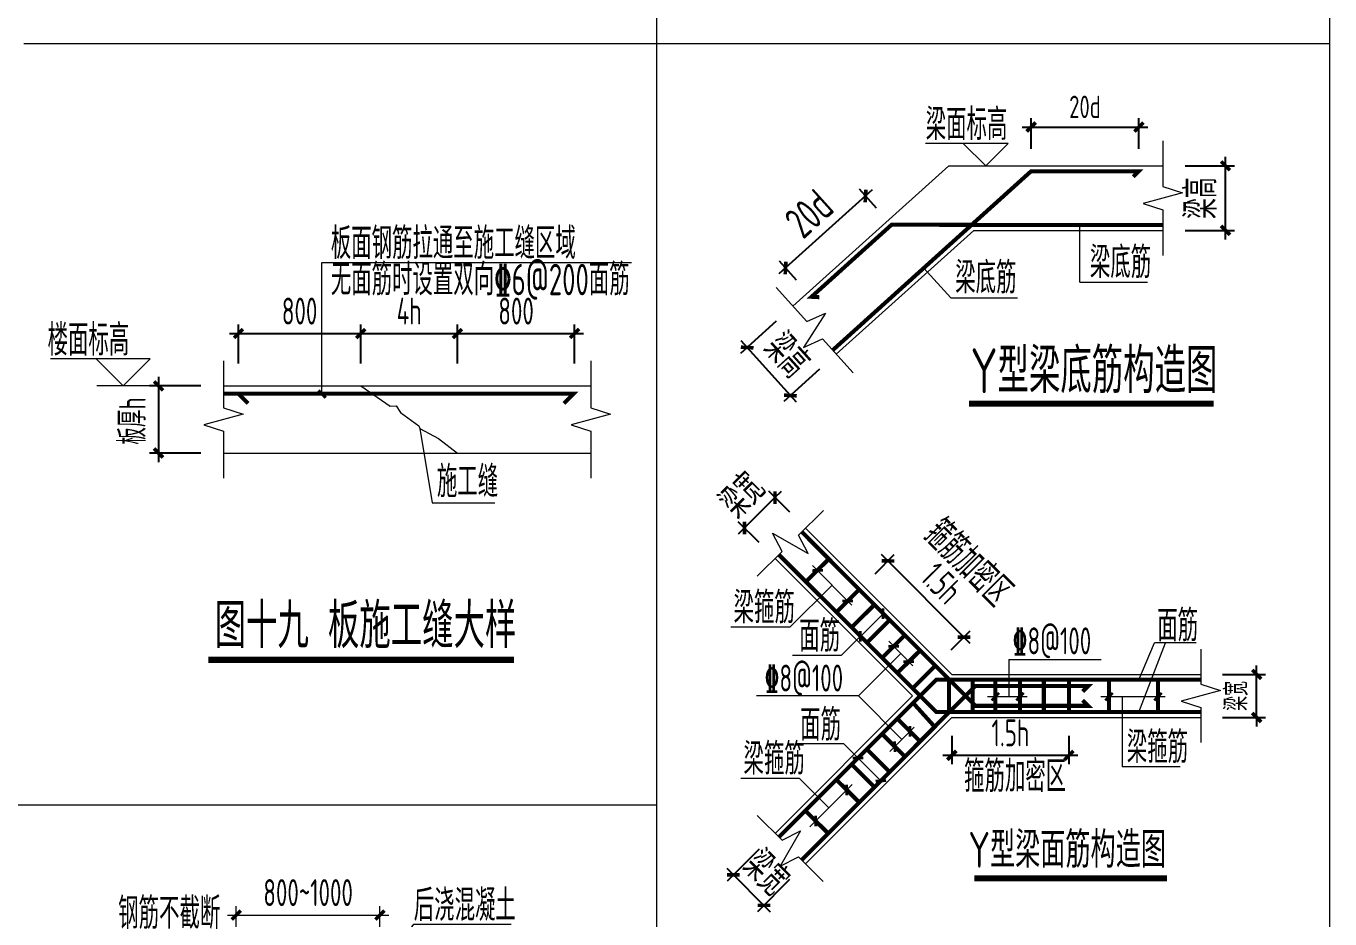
# Model space of a CAD drawing. Extents: x 5874492 to 7194610, y -939842 to -279257.
# Drawn here: x 5976387 to 5990915, y -629907 to -619951 of the extents above; entities that cross this region are included whole.
import ezdxf

# ---------------------------------------------------------------- set-up
doc = ezdxf.new("R2010")
doc.units = 0
doc.header["$LTSCALE"] = 1000
doc.linetypes.add('DASH', pattern=[0.35, 0.25, -0.1])
doc.layers.add('$AUDIT_BAD_LAYER3', color=7, linetype='Continuous')
for name, color, linetype, lineweight in [('S-基础-DIM', 3, 'Continuous', 20), ('S-墙柱-REIN', 1, 'Continuous', 20), ('S-大样-HATCH', 251, 'Continuous', 20), ('S-大样-实线', 2, 'Continuous', 20), ('S-大样-标高', 3, 'Continuous', 20), ('S-板-BEAM', 4, 'DASH', 20), ('S-通用-TAB', 7, 'Continuous', 20), ('S-通用-TEXT', 7, 'Continuous', 20), ('S-通用-THIN', 7, 'Continuous', 20)]:
    doc.layers.add(name, color=color, linetype=linetype, lineweight=lineweight)
doc.styles.add('TSSD_Dimension', font='tssdeng.shx', dxfattribs={"width": 0.7, "bigfont": 'tssdchn.shx'})
doc.styles.add('TSSD_Rein', font='tssdeng.shx', dxfattribs={"width": 0.7, "bigfont": 'hztxt.shx'})
doc.styles.add('TSSD_Rein_300(数字)', font='Tssdeng.shx', dxfattribs={"width": 0.65, "height": 300, "bigfont": 'hztxt.shx'})
doc.styles.add('TSSD_Rein_350（文字）', font='Tssdeng.shx', dxfattribs={"width": 0.65, "height": 350, "bigfont": 'hztxt.shx'})
doc.dimstyles.new('TSSD_20_100', dxfattribs={"dimtxt": 250, "dimasz": 100, "dimexe": 100, "dimexo": 250, "dimgap": 100, "dimtad": 1, "dimdec": 0, "dimlfac": 0.2, "dimzin": 0, "dimdsep": 46, "dimtxsty": 'TSSD_Dimension', "dimblk": 'ARCHTICK', "dimcen": 0, "dimdle": 100, "dimclrt": 7, "dimadec": 0, "dimazin": 0, "dimtfac": 1, "dimtdec": 0, "dimtix": 1, "dimtmove": 2, "dimatfit": 3, "dimfxl": 0, "dimtolj": 1, "dimtzin": 0, "dimarcsym": 0})
pattern_1 = [(45, (-666172.6, -163138.53), (-176.776695, 176.776695), []), (50, (-666172.6, -163138.5), (717.2602, -62.75213), [75, -825]), (355, (-666172.6, -163138.5), (-138.75133, 752.19213), [60, -660]), (100.4514, (-666112.84, -163143.76), (578.5094, 689.43954), [63.7402, -701.1421]), (46.1842, (-666172.6, -162938.5), (1067.24105, -165.519), [112.5, -1237.5]), (96.6356, (-666083.7, -162952.3), (934.6627, 974.1179), [95.6103, -1051.713]), (351.1842, (-666172.6, -162938.5), (934.662, 974.1186), [90, -990]), (21, (-666072.6, -162988.5), (596.90705, -402.6189), [75, -825]), (326, (-666072.6, -162988.5), (243.31533, 725.15005), [60, -660]), (71.4514, (-666022.86, -163022.1), (840.22263, 322.5305), [63.7402, -701.1421]), (37.5, (-666172.6, -163138.53), (12.159855, 332.89385), [0, -652, 0, -670, 0, -662.5]), (7.5, (-666172.6, -163138.53), (263.06954, 394.41171), [0, -382, 0, -637, 0, -252.5]), (327.5, (-666395.6, -163138.53), (533.82244, -22.55487), [0, -250, 0, -780, 0, -1035]), (317.5, (-666495.6, -163138.53), (583.18617, 100.10498), [0, -325, 0, -518, 0, -735])]

# ---------------------------------------------------------------- blocks, each defined once
blk = doc.blocks.new('_ArchTick')
at = {"color": 0, "linetype": 'ByBlock', "const_width": 0.4}
blk.add_lwpolyline([(-0.5, -0.5), (0.5, 0.5)], dxfattribs=at)
blk = doc.blocks.new('*D277')
at = {"layer": 'Defpoints', "color": 0, "transparency": 16777216}
for p in [(5982499, -623379), (5981194, -623963), (5982499, -623963)]:
    blk.add_point(p, dxfattribs=at)
at = {"layer": 'S-基础-DIM', "color": 0, "lineweight": -2, "transparency": 16777216}
for p, q in [((5981094, -623379), (5982599, -623379)), ((5981194, -623713), (5981194, -623279)), ((5982499, -623713), (5982499, -623279))]:
    blk.add_line(p, q, dxfattribs=at)
at = {"layer": 'S-基础-DIM', "color": 0, "lineweight": -2, "transparency": 16777216, "xscale": 100, "yscale": 100, "zscale": 100, "rotation": 180}
blk.add_blockref('_ArchTick', (5981194, -623379), dxfattribs=at)
at = {"layer": 'S-基础-DIM', "color": 0, "lineweight": -2, "transparency": 16777216, "xscale": 100, "yscale": 100, "zscale": 100}
blk.add_blockref('_ArchTick', (5982499, -623379), dxfattribs=at)
at = {"layer": 'S-基础-DIM', "color": 7, "transparency": 16777216, "insert": (5981847, -623129), "char_height": 300, "attachment_point": 5, "style": 'TSSD_Rein_300(数字)'}
blk.add_mtext('\\A1;800', dxfattribs=at)
blk = doc.blocks.new('*D278')
at = {"layer": 'Defpoints', "color": 0, "transparency": 16777216}
for p in [(5981194, -623379), (5980116, -623963), (5981194, -623963)]:
    blk.add_point(p, dxfattribs=at)
at = {"layer": 'S-基础-DIM', "color": 0, "lineweight": -2, "transparency": 16777216}
for p, q in [((5980016, -623379), (5981294, -623379)), ((5980116, -623713), (5980116, -623279)), ((5981194, -623713), (5981194, -623279))]:
    blk.add_line(p, q, dxfattribs=at)
at = {"layer": 'S-基础-DIM', "color": 0, "lineweight": -2, "transparency": 16777216, "xscale": 100, "yscale": 100, "zscale": 100, "rotation": 180}
blk.add_blockref('_ArchTick', (5980116, -623379), dxfattribs=at)
at = {"layer": 'S-基础-DIM', "color": 0, "lineweight": -2, "transparency": 16777216, "xscale": 100, "yscale": 100, "zscale": 100}
blk.add_blockref('_ArchTick', (5981194, -623379), dxfattribs=at)
at = {"layer": 'S-基础-DIM', "color": 7, "transparency": 16777216, "insert": (5980655, -623129), "char_height": 300, "attachment_point": 5, "style": 'TSSD_Rein_300(数字)'}
blk.add_mtext('\\A1;4h', dxfattribs=at)
blk = doc.blocks.new('*D279')
at = {"layer": 'Defpoints', "color": 0, "transparency": 16777216}
for p in [(5980116, -623379), (5978754, -623963), (5980116, -623963)]:
    blk.add_point(p, dxfattribs=at)
at = {"layer": 'S-基础-DIM', "color": 0, "lineweight": -2, "transparency": 16777216}
for p, q in [((5978654, -623379), (5980216, -623379)), ((5978754, -623713), (5978754, -623279)), ((5980116, -623713), (5980116, -623279))]:
    blk.add_line(p, q, dxfattribs=at)
at = {"layer": 'S-基础-DIM', "color": 0, "lineweight": -2, "transparency": 16777216, "xscale": 100, "yscale": 100, "zscale": 100, "rotation": 180}
blk.add_blockref('_ArchTick', (5978754, -623379), dxfattribs=at)
at = {"layer": 'S-基础-DIM', "color": 0, "lineweight": -2, "transparency": 16777216, "xscale": 100, "yscale": 100, "zscale": 100}
blk.add_blockref('_ArchTick', (5980116, -623379), dxfattribs=at)
at = {"layer": 'S-基础-DIM', "color": 7, "transparency": 16777216, "insert": (5979435, -623129), "char_height": 300, "attachment_point": 5, "style": 'TSSD_Rein_300(数字)'}
blk.add_mtext('\\A1;800', dxfattribs=at)
blk = doc.blocks.new('*D280')
at = {"layer": 'Defpoints', "color": 0, "transparency": 16777216}
for p in [(5978586, -623963), (5977863, -624712), (5978586, -624712)]:
    blk.add_point(p, dxfattribs=at)
at = {"layer": 'S-基础-DIM', "color": 0, "lineweight": -2, "transparency": 16777216}
for p, q in [((5978336, -623963), (5977763, -623963)), ((5977863, -623863), (5977863, -624812)), ((5978336, -624712), (5977763, -624712))]:
    blk.add_line(p, q, dxfattribs=at)
at = {"layer": 'S-基础-DIM', "color": 0, "lineweight": -2, "transparency": 16777216, "xscale": 100, "yscale": 100, "zscale": 100}
for p, rotation in [((5977863, -623963), 90), ((5977863, -624712), 270)]:
    blk.add_blockref('_ArchTick', p, dxfattribs=dict(at, rotation=rotation))
at = {"layer": 'S-基础-DIM', "color": 7, "transparency": 16777216, "insert": (5977572, -624354), "char_height": 300, "attachment_point": 5, "rotation": 90, "style": 'TSSD_Rein_300(数字)'}
blk.add_mtext('\\A1;板厚h', dxfattribs=at)
blk = doc.blocks.new('*D284')
at = {"layer": 'Defpoints', "color": 0, "transparency": 16777216}
for p in [(5986703, -627615), (5988007, -627615), (5988007, -628082)]:
    blk.add_point(p, dxfattribs=at)
at = {"layer": 'S-基础-DIM', "color": 0, "lineweight": -2, "transparency": 16777216}
for p, q in [((5986703, -627865), (5986703, -628182)), ((5988007, -627865), (5988007, -628182)), ((5986603, -628082), (5988107, -628082))]:
    blk.add_line(p, q, dxfattribs=at)
at = {"layer": 'S-基础-DIM', "color": 0, "lineweight": -2, "transparency": 16777216, "xscale": 100, "yscale": 100, "zscale": 100, "rotation": 180}
blk.add_blockref('_ArchTick', (5986703, -628082), dxfattribs=at)
at = {"layer": 'S-基础-DIM', "color": 0, "lineweight": -2, "transparency": 16777216, "xscale": 100, "yscale": 100, "zscale": 100}
blk.add_blockref('_ArchTick', (5988007, -628082), dxfattribs=at)
at = {"layer": 'S-基础-DIM', "color": 7, "transparency": 16777216, "insert": (5987355, -627832), "char_height": 300, "attachment_point": 5, "style": 'TSSD_Rein_300(数字)'}
blk.add_mtext('\\A1;1.5h', dxfattribs=at)
blk = doc.blocks.new('*D285')
at = {"layer": 'Defpoints', "color": 0, "transparency": 16777216}
for p in [(5988786, -621077), (5987586, -621569), (5988786, -621569)]:
    blk.add_point(p, dxfattribs=at)
at = {"layer": 'S-基础-DIM', "color": 0, "lineweight": -2, "transparency": 16777216}
for p, q in [((5987486, -621077), (5988886, -621077)), ((5987586, -621319), (5987586, -620977)), ((5988786, -621319), (5988786, -620977))]:
    blk.add_line(p, q, dxfattribs=at)
at = {"layer": 'S-基础-DIM', "color": 0, "lineweight": -2, "transparency": 16777216, "xscale": 100, "yscale": 100, "zscale": 100, "rotation": 180}
blk.add_blockref('_ArchTick', (5987586, -621077), dxfattribs=at)
at = {"layer": 'S-基础-DIM', "color": 0, "lineweight": -2, "transparency": 16777216, "xscale": 100, "yscale": 100, "zscale": 100}
blk.add_blockref('_ArchTick', (5988786, -621077), dxfattribs=at)
at = {"layer": 'S-基础-DIM', "color": 7, "transparency": 16777216, "insert": (5988186, -620852), "char_height": 250, "attachment_point": 5, "style": 'TSSD_Dimension'}
blk.add_mtext('\\A1;20d', dxfattribs=at)
blk = doc.blocks.new('*D286')
at = {"layer": 'Defpoints', "color": 0, "transparency": 16777216}
for p in [(5989469, -627180), (5990099, -627180), (5989469, -627660)]:
    blk.add_point(p, dxfattribs=at)
at = {"layer": 'S-基础-DIM', "color": 0, "lineweight": -2, "transparency": 16777216}
for p, q in [((5989719, -627180), (5990199, -627180)), ((5990099, -627180), (5990099, -627080)), ((5990099, -627660), (5990099, -627180)), ((5989719, -627660), (5990199, -627660)), ((5990099, -627660), (5990099, -627760))]:
    blk.add_line(p, q, dxfattribs=at)
at = {"layer": 'S-基础-DIM', "color": 0, "lineweight": -2, "transparency": 16777216, "xscale": 100, "yscale": 100, "zscale": 100}
for p, rotation in [((5990099, -627180), 270), ((5990099, -627660), 90)]:
    blk.add_blockref('_ArchTick', p, dxfattribs=dict(at, rotation=rotation))
at = {"layer": 'S-基础-DIM', "color": 7, "transparency": 16777216, "insert": (5989874, -627420), "char_height": 250, "attachment_point": 5, "rotation": 90, "style": 'TSSD_Dimension'}
blk.add_mtext('\\A1;梁宽', dxfattribs=at)
blk = doc.blocks.new('*D287')
at = {"layer": 'Defpoints', "color": 0, "transparency": 16777216}
for p in [(5986031, -622166), (5984850, -622648), (5985139, -622970)]:
    blk.add_point(p, dxfattribs=at)
at = {"layer": 'S-基础-DIM', "color": 0, "lineweight": -2, "transparency": 16777216}
for p, q in [((5985815, -621778), (5984775, -622715)), ((5985863, -621981), (5985674, -621771)), ((5984972, -622784), (5984783, -622574))]:
    blk.add_line(p, q, dxfattribs=at)
at = {"layer": 'S-基础-DIM', "color": 0, "lineweight": -2, "transparency": 16777216, "xscale": 100, "yscale": 100, "zscale": 100}
for p, rotation in [((5985741, -621845), 42.01675229734022), ((5984850, -622648), 222.0167522973402)]:
    blk.add_blockref('_ArchTick', p, dxfattribs=dict(at, rotation=rotation))
at = {"layer": 'S-基础-DIM', "color": 7, "transparency": 16777216, "insert": (5985111, -622042), "char_height": 350, "attachment_point": 5, "rotation": 42.0168, "style": 'TSSD_Dimension'}
blk.add_mtext('\\A1;20d', dxfattribs=at)
blk = doc.blocks.new('*D288')
at = {"layer": 'Defpoints', "color": 0, "transparency": 16777216}
for p in [(5984932, -623076), (5984422, -623535), (5985414, -623611)]:
    blk.add_point(p, dxfattribs=at)
at = {"layer": 'S-基础-DIM', "color": 0, "lineweight": -2, "transparency": 16777216}
for p, q in [((5984746, -623243), (5984348, -623602)), ((5984971, -624144), (5984355, -623461)), ((5985228, -623778), (5984830, -624137))]:
    blk.add_line(p, q, dxfattribs=at)
at = {"layer": 'S-基础-DIM', "color": 0, "lineweight": -2, "transparency": 16777216, "xscale": 100, "yscale": 100, "zscale": 100}
for p, rotation in [((5984422, -623535), 132.0167522802502), ((5984904, -624070), 312.0167522802502)]:
    blk.add_blockref('_ArchTick', p, dxfattribs=dict(at, rotation=rotation))
at = {"layer": 'S-基础-DIM', "color": 7, "transparency": 16777216, "insert": (5984867, -623618), "char_height": 350, "attachment_point": 5, "rotation": 312.0168, "style": 'TSSD_Dimension'}
blk.add_mtext('\\A1;梁高', dxfattribs=at)
blk = doc.blocks.new('*D289')
at = {"layer": 'Defpoints', "color": 0, "transparency": 16777216}
for p in [(5984732, -625208), (5985073, -625549), (5984733, -625888)]:
    blk.add_point(p, dxfattribs=at)
at = {"layer": 'S-基础-DIM', "color": 0, "lineweight": -2, "transparency": 16777216}
for p, q in [((5984896, -625372), (5984662, -625137)), ((5984732, -625208), (5984803, -625137)), ((5984393, -625547), (5984732, -625208)), ((5984556, -625711), (5984322, -625477)), ((5984393, -625547), (5984322, -625618))]:
    blk.add_line(p, q, dxfattribs=at)
at = {"layer": 'S-基础-DIM', "color": 0, "lineweight": -2, "transparency": 16777216, "xscale": 100, "yscale": 100, "zscale": 100}
for p, rotation in [((5984732, -625208), 224.9832484903859), ((5984393, -625547), 44.98324849038592)]:
    blk.add_blockref('_ArchTick', p, dxfattribs=dict(at, rotation=rotation))
at = {"layer": 'S-基础-DIM', "color": 7, "transparency": 16777216, "insert": (5984368, -625183), "char_height": 350, "attachment_point": 5, "rotation": 44.9832, "style": 'TSSD_Dimension'}
blk.add_mtext('\\A1;梁宽', dxfattribs=at)
blk = doc.blocks.new('*D290')
at = {"layer": 'Defpoints', "color": 0, "transparency": 16777216}
for p in [(5984733, -628952), (5985072, -629291), (5984609, -629755)]:
    blk.add_point(p, dxfattribs=at)
at = {"layer": 'S-基础-DIM', "color": 0, "lineweight": -2, "transparency": 16777216}
for p, q in [((5984556, -629129), (5984199, -629486)), ((5984269, -629415), (5984199, -629345)), ((5984269, -629415), (5984609, -629755)), ((5984895, -629468), (5984538, -629826)), ((5984609, -629755), (5984680, -629826))]:
    blk.add_line(p, q, dxfattribs=at)
at = {"layer": 'S-基础-DIM', "color": 0, "lineweight": -2, "transparency": 16777216, "xscale": 100, "yscale": 100, "zscale": 100}
for p, rotation in [((5984269, -629415), 315.000329552436), ((5984609, -629755), 135.000329552436)]:
    blk.add_blockref('_ArchTick', p, dxfattribs=dict(at, rotation=rotation))
at = {"layer": 'S-基础-DIM', "color": 7, "transparency": 16777216, "insert": (5984634, -629391), "char_height": 350, "attachment_point": 5, "rotation": 315.0003, "style": 'TSSD_Dimension'}
blk.add_mtext('\\A1;梁宽', dxfattribs=at)
blk = doc.blocks.new('*D291')
at = {"layer": 'Defpoints', "color": 0, "transparency": 16777216}
for p in [(5985990, -625915), (5985671, -626233), (5986518, -627083)]:
    blk.add_point(p, dxfattribs=at)
at = {"layer": 'S-基础-DIM', "color": 0, "lineweight": -2, "transparency": 16777216}
for p, q in [((5985848, -626057), (5986061, -625844)), ((5986908, -626835), (5985919, -625844)), ((5986695, -626906), (5986908, -626694))]:
    blk.add_line(p, q, dxfattribs=at)
at = {"layer": 'S-基础-DIM', "color": 0, "lineweight": -2, "transparency": 16777216, "xscale": 100, "yscale": 100, "zscale": 100}
for p, rotation in [((5985990, -625915), 134.9269688594489), ((5986837, -626764), 314.9269688594489)]:
    blk.add_blockref('_ArchTick', p, dxfattribs=dict(at, rotation=rotation))
at = {"layer": 'S-基础-DIM', "color": 7, "transparency": 16777216, "insert": (5986591, -626163), "char_height": 300, "attachment_point": 5, "rotation": 314.927, "style": 'TSSD_Rein_300(数字)'}
blk.add_mtext('\\A1;1.5h', dxfattribs=at)
blk = doc.blocks.new('*D292')
at = {"layer": 'Defpoints', "color": 0, "transparency": 16777216}
for p in [(5989054, -621509), (5989752, -621509), (5989054, -622229)]:
    blk.add_point(p, dxfattribs=at)
at = {"layer": 'S-基础-DIM', "color": 0, "lineweight": -2, "transparency": 16777216}
for p, q in [((5989304, -621509), (5989852, -621509)), ((5989752, -622329), (5989752, -621409)), ((5989304, -622229), (5989852, -622229))]:
    blk.add_line(p, q, dxfattribs=at)
at = {"layer": 'S-基础-DIM', "color": 0, "lineweight": -2, "transparency": 16777216, "xscale": 100, "yscale": 100, "zscale": 100}
for p, rotation in [((5989752, -621509), 90), ((5989752, -622229), 270)]:
    blk.add_blockref('_ArchTick', p, dxfattribs=dict(at, rotation=rotation))
at = {"layer": 'S-基础-DIM', "color": 7, "transparency": 16777216, "insert": (5989477, -621869), "char_height": 350, "attachment_point": 5, "rotation": 90, "style": 'TSSD_Dimension'}
blk.add_mtext('\\A1;梁高', dxfattribs=at)
blk = doc.blocks.new('*D195')
at = {"layer": '$AUDIT_BAD_LAYER3', "color": 0, "lineweight": -2, "transparency": 16777216}
for p, q in [((160406, 53486), (160406, 53947)), ((162006, 53486), (162006, 53947)), ((160306, 53847), (162106, 53847))]:
    blk.add_line(p, q, dxfattribs=at)
at = {"layer": 'Defpoints', "color": 0, "transparency": 16777216}
for p in [(162006, 53847), (160406, 53236), (162006, 53236)]:
    blk.add_point(p, dxfattribs=at)
at = {"layer": '$AUDIT_BAD_LAYER3', "color": 0, "lineweight": -2, "transparency": 16777216, "xscale": 100, "yscale": 100, "zscale": 100, "rotation": 180}
blk.add_blockref('_ArchTick', (160406, 53847), dxfattribs=at)
at = {"layer": '$AUDIT_BAD_LAYER3', "color": 0, "lineweight": -2, "transparency": 16777216, "xscale": 100, "yscale": 100, "zscale": 100}
blk.add_blockref('_ArchTick', (162006, 53847), dxfattribs=at)
at = {"layer": '$AUDIT_BAD_LAYER3', "color": 7, "transparency": 16777216, "insert": (161206, 54097), "char_height": 300, "attachment_point": 5, "style": 'TSSD_Rein_300(数字)'}
blk.add_mtext('\\A1;800~1000              ', dxfattribs=at)
blk = doc.blocks.new('图20')
at = {"layer": 'S-大样-HATCH'}
h = blk.add_hatch(dxfattribs=at)
h.set_pattern_fill('钢筋混!^U^Q', color=256, scale=100, style=0)
h.set_pattern_definition(pattern_1)
h.paths.add_polyline_path([(160406.3, 53156.4), (159446.3, 53156.4), (159446.3, 52886.4), (159666.3, 52816.4), (159226.3, 52696.4), (159446.3, 52626.4), (159446.3, 52356.4), (160406.3, 52356.4)])
h = blk.add_hatch(dxfattribs=at)
h.set_pattern_fill('钢筋混!^U^Q', color=256, scale=100, angle=90, style=0)
h.set_pattern_definition([(135, (-666172.6, -163138.53), (-176.776695, -176.776695), []), (140, (-666172.6, -163138.5), (62.75213, 717.2602), [75, -825]), (85, (-666172.6, -163138.5), (-752.19213, -138.75133), [60, -660]), (190.4514, (-666167.4, -163078.76), (-689.43954, 578.5094), [63.7402, -701.1421]), (136.1842, (-666372.6, -163138.5), (165.519, 1067.24105), [112.5, -1237.5]), (186.6356, (-666358.8, -163049.6), (-974.1179, 934.6627), [95.6103, -1051.713]), (81.1842, (-666372.6, -163138.5), (-974.1186, 934.662), [90, -990]), (111, (-666322.6, -163038.5), (402.6189, 596.90705), [75, -825]), (56, (-666322.6, -163038.5), (-725.15005, 243.31533), [60, -660]), (161.4514, (-666289.06, -162988.8), (-322.5305, 840.22263), [63.7402, -701.1421]), (127.5, (-666172.6, -163138.53), (-332.89385, 12.159855), [0, -652, 0, -670, 0, -662.5]), (97.5, (-666172.6, -163138.53), (-394.41171, 263.06954), [0, -382, 0, -637, 0, -252.5]), (57.5, (-666172.6, -163361.53), (22.55487, 533.82244), [0, -250, 0, -780, 0, -1035]), (47.5, (-666172.6, -163461.53), (-100.10498, 583.18617), [0, -325, 0, -518, 0, -735])])
h.paths.add_polyline_path([(162006.3, 52356.4), (162006.3, 53156.4), (160406.3, 53156.4), (160406.3, 52356.4)])
h = blk.add_hatch(dxfattribs=at)
h.set_pattern_fill('钢筋混!^U^Q', color=256, scale=100, style=0)
h.set_pattern_definition(pattern_1)
h.paths.add_polyline_path([(162746.3, 52696.4), (163186.3, 52816.4), (162966.3, 52886.4), (162966.3, 53156.4), (162006.3, 53156.4), (162006.3, 52356.4), (162966.3, 52356.4), (162966.3, 52626.4)])
at = {"layer": 'S-墙柱-REIN', "const_width": 45}
for points in [[(159446.3, 53156.4), (162966.3, 53156.4)], [(159446.3, 52356.4), (162966.3, 52356.4)]]:
    blk.add_lwpolyline(points, dxfattribs=at)
at = {"layer": 'S-大样-实线'}
for p, q in [((159446.3, 53236.4), (162966.3, 53236.4)), ((159446.3, 52276.4), (162966.3, 52276.4))]:
    blk.add_line(p, q, dxfattribs=at)
at = {"layer": 'S-板-BEAM'}
for p, q in [((160406.3, 52276.4), (160406.3, 53236.4)), ((162006.3, 52276.4), (162006.3, 53236.4))]:
    blk.add_line(p, q, dxfattribs=at)
at = {"layer": 'S-通用-TEXT'}
for p, q in [((159162.5, 53648.8), (160091.1, 53648.8)), ((160091.1, 53648.8), (160863, 52356.4)), ((160091.1, 53648.8), (160955.8, 53156.4)), ((161769.1, 52888.1), (162384.8, 53746.6)), ((162384.8, 53746.6), (163470.4, 53746.6)), ((162006.3, 52756.4), (162624.3, 51574.7)), ((162624.3, 51574.7), (160296.6, 51574.7))]:
    blk.add_line(p, q, dxfattribs=at)
at = {"layer": 'S-通用-TEXT', "color": 3, "const_width": 70}
blk.add_lwpolyline([(159100.1, 50221.6), (163310.9, 50221.6)], dxfattribs=at)
at = {"layer": 'S-通用-THIN'}
for points in [[(159446.3, 53516.4), (159446.3, 52886.4), (159666.3, 52816.4), (159226.3, 52696.4), (159446.3, 52626.4), (159446.3, 51996.4)], [(162966.3, 53516.4), (162966.3, 52886.4), (163186.3, 52816.4), (162746.3, 52696.4), (162966.3, 52626.4), (162966.3, 51996.4)]]:
    blk.add_lwpolyline(points, dxfattribs=at)
at = {"layer": 'S-通用-TEXT', "style": 'TSSD_Rein_350（文字）', "width": 0.65}
for s, p in [('钢筋不截断', (159090.1, 53692.6)), ('后浇混凝土', (162383.3, 53781.8)), ('钢丝网或快易收口网', (160390.6, 51604.3)), ('注：后浇带混凝土强度达到100%%%后方可拆模 ', (159131, 49753))]:
    blk.add_text(s, height=350, rotation=0, dxfattribs=at).set_placement(p)
at = {"layer": 'S-通用-TEXT', "color": 0, "style": 'TSSD_Rein', "width": 0.7}
blk.add_text('图二十 楼面梁板后浇带', height=500, rotation=0, dxfattribs=at).set_placement((159380.5, 50337.8))
at = {"layer": 'S-基础-DIM'}
dim = blk.add_linear_dim(base=(162006.3, 53847), p1=(160406.3, 53236.4), p2=(162006.3, 53236.4), angle=0, text='800~1000              ', dimstyle='TSSD_20_100', override={"dimtxt": 350, "dimtxsty": 'TSSD_Rein_300(数字)'}, dxfattribs=at)
dim.commit()
dim.dimension.update_dxf_attribs({"geometry": '*D195', "text_midpoint": (161206.3, 54097)})

msp = doc.modelspace()

# ---------------------------------------------------------------- linework, layer by layer
at = {"layer": 'S-墙柱-REIN', "const_width": 45}
for points in [[(5985373.8, -623566.2), (5987586, -621569.1), (5988786, -621569.1), (5988724.5, -621630.7)], [(5989054.1, -622169.7), (5986030.7, -622166.4), (5985139.1, -622969.6), (5985226, -622974.2)], [(5982380.6, -624157.2), (5982487.2, -624050.6), (5978586.2, -624050.6)], [(5982380.6, -624157.2), (5982487.2, -624050.6), (5978753.6, -624050.6), (5978860.2, -624157.2)], [(5985030.3, -625591), (5986964.9, -627530.5), (5988221.6, -627530.5), (5988160, -627469)], [(5984775.6, -625845.5), (5986529.1, -627600), (5989476.4, -627600)], [(5985078.3, -626146.1), (5985331.8, -625893.3)], [(5985417.3, -626485.9), (5985670.7, -626233.1)], [(5985586.7, -626655.9), (5985840.2, -626403)], [(5985756.2, -626825.8), (5986009.7, -626572.9)], [(5985925.7, -626995.7), (5986179.2, -626742.9)], [(5986095.2, -627165.6), (5986348.7, -626912.8)], [(5986264.7, -627335.6), (5986518.2, -627082.7)], [(5984775.7, -628994.7), (5986529.1, -627240), (5989476.4, -627240)], [(5985030.3, -629249.2), (5986965.1, -627309.2), (5988221.6, -627309.2), (5988160, -627370.7)], [(5986669.4, -627600), (5986669.4, -627240)], [(5986933.6, -627600), (5986933.6, -627240)], [(5987188, -627600), (5987188, -627240)], [(5987461.1, -627600), (5987461.1, -627240)], [(5987727.7, -627600), (5987727.7, -627240)], [(5988007.2, -627600), (5988007.2, -627240)], [(5988452.9, -627600), (5988452.9, -627240)], [(5988999, -627600), (5988999, -627240)], [(5986260.7, -627486.5), (5986500.7, -627752.3)], [(5986095.2, -627674.3), (5986348.7, -627927.2)], [(5985925.7, -627844.2), (5986179.2, -628097.1)], [(5985756.2, -628014.2), (5986009.7, -628267)], [(5985586.7, -628184.1), (5985840.2, -628436.9)], [(5985417.3, -628354), (5985670.7, -628606.9)], [(5985079, -628707.1), (5985332.5, -628960)]]:
    msp.add_lwpolyline(points, dxfattribs=at)
at = {"layer": 'S-大样-HATCH'}
for p, q in [((5980115.7, -623962.7), (5980442.5, -624189.3)), ((5980436, -624189.4), (5980511, -624185.6)), ((5980511, -624185.6), (5980560.1, -624259.6)), ((5980560.1, -624259.6), (5980763.2, -624407.8)), ((5980763.2, -624407.8), (5980776.3, -624436.4)), ((5980776.3, -624436.4), (5980981.7, -624548.2)), ((5980981.7, -624548.2), (5981194.2, -624711.9))]:
    msp.add_line(p, q, dxfattribs=at)
at = {"layer": 'S-大样-实线'}
for p, q in [((5984931.8, -623075.6), (5986670.6, -621509.1)), ((5986670.6, -621509.1), (5989054.1, -621509.1)), ((5985413.8, -623610.6), (5986947.1, -622229.1)), ((5986947.1, -622229.1), (5989054.1, -622229.1)), ((5978586.2, -623962.7), (5982679.2, -623962.7)), ((5978586.2, -624711.5), (5982679.2, -624711.5)), ((5985072.7, -625548.6), (5986703.1, -627180)), ((5984733.2, -625887.9), (5986264.3, -627420)), ((5986703.1, -627180), (5989476.4, -627180)), ((5984733.2, -628952.3), (5986264.3, -627420)), ((5985072.8, -629291.6), (5986703.1, -627660)), ((5986703.1, -627660), (5989476.4, -627660))]:
    msp.add_line(p, q, dxfattribs=at)
at = {"layer": 'S-大样-标高'}
msp.add_line((5977762.8, -623962.7), (5977176.3, -623962.7), dxfattribs=at)
for points in [[(5986829.9, -621259.1), (5987079.9, -621509.1), (5987329.9, -621259.1), (5986410.4, -621259.1)], [(5977169.5, -623662.7), (5977469.5, -623962.7), (5977769.5, -623662.7), (5976658.3, -623662.7)]]:
    msp.add_lwpolyline(points, dxfattribs=at)
at = {"layer": 'S-通用-TAB'}
for p, q in [((5983415.4, -664689.6), (5983415.4, -611290.6)), ((5990915.4, -664690.6), (5990915.4, -611290.6)), ((5976363.4, -620147), (5990915.4, -620147)), ((5966915.4, -628635.8), (5983415.4, -628635.8))]:
    msp.add_line(p, q, dxfattribs=at)
at = {"layer": 'S-通用-TEXT'}
for p, q in [((5988130.3, -622804.7), (5988130.3, -622182.4)), ((5979682.3, -622586.2), (5983134.4, -622586.2)), ((5979682.3, -624050.6), (5979682.3, -622586.2)), ((5986691.1, -622982.2), (5986390.3, -622649)), ((5988130.3, -622804.7), (5988883.4, -622804.7)), ((5986691.1, -622982.2), (5987434.2, -622982.2)), ((5980776.3, -624436.4), (5980910.1, -625265.2)), ((5980910.1, -625265.2), (5981609.8, -625265.2)), ((5985587.8, -626407.1), (5985151.5, -625965.2)), ((5985367.2, -626183.5), (5984895.8, -626654.5)), ((5985468.7, -626970.5), (5985936.3, -626504)), ((5984895.8, -626654.5), (5984240.4, -626654.5)), ((5986267, -627084.4), (5985998.8, -626810.9)), ((5988787.1, -627600), (5989084, -626828.4)), ((5988787.1, -627240), (5988961, -626828.4)), ((5989423.6, -626828.4), (5988961, -626828.4)), ((5985468.7, -626970.5), (5984927.9, -626970.5)), ((5986132.9, -626947.6), (5985661.6, -627418.7)), ((5987338.8, -627012), (5987338.8, -627428.2)), ((5987338.8, -627012), (5988368.1, -627012)), ((5985661.6, -627418.7), (5984527.7, -627418.7)), ((5986146.7, -627905), (5985661.6, -627418.7)), ((5987541.6, -627428.2), (5987099.5, -627428.2)), ((5989079.7, -627428.2), (5988364.4, -627428.2)), ((5988599.6, -627428.2), (5988599.6, -628211.7)), ((5986281.5, -627769), (5986011.9, -628041.1)), ((5985500, -627954.6), (5984964, -627954.6)), ((5985911.5, -628367.1), (5985500, -627954.6)), ((5985006.5, -628341.3), (5984351.1, -628341.3)), ((5985331.8, -628667.3), (5985006.5, -628341.3)), ((5989247.5, -628211.7), (5988599.6, -628211.7)), ((5985590.5, -628408), (5985121.2, -628878.4))]:
    msp.add_line(p, q, dxfattribs=at)
at = {"layer": 'S-通用-TEXT', "color": 3, "const_width": 70}
for points in [[(5986893.2, -624161.3), (5989620.7, -624161.3)], [(5978416.9, -627017.5), (5981825.1, -627017.5)], [(5986952.6, -629453.6), (5989101, -629453.6)]]:
    msp.add_lwpolyline(points, dxfattribs=at)
at = {"layer": 'S-通用-TEXT', "const_width": 30}
for points in [[(5985265.9, -626020.7), (5985147.1, -626021.6)], [(5985601.4, -626361.1), (5985482.6, -626362)], [(5985935.9, -626444.6), (5985936.8, -626563.4)], [(5985683.6, -626695.1), (5985684.5, -626813.9)], [(5986113.1, -626866.5), (5985994.3, -626867.4)], [(5986280.6, -627038.4), (5986161.8, -627039.3)], [(5987230, -627386.2), (5987146.1, -627470.3)], [(5987502.8, -627386.2), (5987418.9, -627470.3)], [(5988494.9, -627386.2), (5988411, -627470.3)], [(5989040.9, -627386.2), (5988957, -627470.3)], [(5986235.3, -627756), (5986237.9, -627874.8)], [(5986065.9, -627925.9), (5986068.5, -628044.7)], [(5985716.8, -628111.1), (5985598, -628113.7)], [(5985970.8, -628365.8), (5985852.1, -628368.4)], [(5985529.8, -628408.1), (5985532.4, -628526.9)], [(5985184.5, -628754.3), (5985187.1, -628873)]]:
    msp.add_lwpolyline(points, dxfattribs=at)
at = {"layer": 'S-通用-THIN'}
for points in [[(5989054.1, -621229.1), (5989054.1, -621739.1), (5989274.1, -621809.1), (5988834.1, -621929.1), (5989054.1, -621999.1), (5989054.1, -622509.1)], [(5984744.4, -622867.6), (5985085.8, -623246.5), (5985296.1, -623151.3), (5985049.5, -623534.9), (5985259.8, -623439.7), (5985601.2, -623818.6)], [(5978586.2, -623682.7), (5978586.2, -624207.1), (5978806.2, -624277.1), (5978366.2, -624397.1), (5978586.2, -624467.1), (5978586.2, -624991.5)], [(5982679.2, -623682.7), (5982679.2, -624207.1), (5982899.2, -624277.1), (5982459.2, -624397.1), (5982679.2, -624467.1), (5982679.2, -624991.5)], [(5984535.1, -626085.9), (5984810.9, -625810.2), (5984704.9, -625605.1), (5985100.8, -625831.5), (5984994.8, -625626.4), (5985270.7, -625350.7)], [(5989476.4, -626900), (5989476.4, -627290), (5989696.4, -627360), (5989256.4, -627480), (5989476.4, -627550), (5989476.4, -627940)], [(5984534.9, -628754.2), (5984810.8, -629029.9), (5985015.8, -628923.7), (5984789.7, -629319.8), (5984994.7, -629213.6), (5985270.6, -629489.3)]]:
    msp.add_lwpolyline(points, dxfattribs=at)

# ---------------------------------------------------------------- block references
at = {"layer": 'S-通用-TEXT', "xscale": -83.20000000018626, "yscale": 83.20000000018626, "zscale": 83.2, "rotation": 180}
msp.add_blockref('_ArchTick', (5979685.8, -624054.1), dxfattribs=at)
at = {"layer": 'S-通用-TEXT'}
msp.add_blockref('图20', (5818323.6, -683709.9), dxfattribs=at)

# ---------------------------------------------------------------- texts
at = {"layer": 'S-大样-标高', "color": 7, "style": 'TSSD_Rein_350（文字）', "width": 0.65}
for s, p in [('梁面标高', (5986411.3, -621223)), ('楼面标高', (5976626.6, -623625.3))]:
    msp.add_text(s, height=350, rotation=0, dxfattribs=at).set_placement(p)
at = {"layer": 'S-通用-TEXT', "color": 6, "style": 'TSSD_Rein_350（文字）', "width": 0.65}
for s, p in [('板面钢筋拉通至施工缝区域', (5979782.4, -622547.7)), ('无面筋时设置双向\x846@200面筋', (5979782.4, -622952.2))]:
    msp.add_text(s, height=350, rotation=0, dxfattribs=at).set_placement(p)
at = {"layer": 'S-通用-TEXT', "width": 0.65}
for s, height, rotation, style, p in [('梁底筋', 350, 0, 'TSSD_Rein_350（文字）', (5988241.3, -622760.8)), ('梁底筋', 350, 0, 'TSSD_Rein_350（文字）', (5986740.4, -622932.2)), ('施工缝', 350, 0, 'TSSD_Rein_350（文字）', (5980965, -625204.5)), ('箍筋加密区', 350, 315, 'TSSD_Rein_350（文字）', (5986365.3, -625653.1)), ('梁箍筋', 350, 0, 'TSSD_Rein_350（文字）', (5984270.2, -626609.8)), ('面筋', 350, 0, 'TSSD_Rein_350（文字）', (5988991.4, -626810.4)), ('面筋', 350, 0, 'TSSD_Rein_350（文字）', (5985001.9, -626926.6)), ('\x848@100', 300, 0, 'TSSD_Rein_300(数字)', (5987379, -626956)), ('\x848@100', 300, 0, 'TSSD_Rein_300(数字)', (5984614.7, -627371)), ('面筋', 350, 0, 'TSSD_Rein_350（文字）', (5985012.4, -627917.9)), ('梁箍筋', 350, 0, 'TSSD_Rein_350（文字）', (5984380.9, -628296.5)), ('梁箍筋', 350, 0, 'TSSD_Rein_350（文字）', (5988652.1, -628167)), ('箍筋加密区', 350, 0, 'TSSD_Rein_350（文字）', (5986838.7, -628491))]:
    msp.add_text(s, height=height, rotation=rotation, dxfattribs=dict(at, style=style)).set_placement(p)
at = {"layer": 'S-通用-TEXT', "color": 0, "style": 'TSSD_Rein', "width": 0.7}
for s, height, p in [('Y型梁底筋构造图', 500, (5986911.7, -624043.4)), ('图十九 板施工缝大样', 500, (5978488, -626887.2)), ('Y型梁面筋构造图', 400, (5986887.9, -629335.7))]:
    msp.add_text(s, height=height, rotation=0, dxfattribs=at).set_placement(p)

# ---------------------------------------------------------------- dimensions: what is measured, and where the dimension line sits
at = {"layer": 'S-基础-DIM'}
for base, p1, p2, angle, text, picture, middle in [((5988786, -621077.1), (5987586, -621569.1), (5988786, -621569.1), 0, '20d', '*D285', (5988186, -620852.1)), ((5990099.5, -627180), (5989469.5, -627660), (5989469.5, -627180), 270, '梁宽', '*D286', (5989874.5, -627420))]:
    dim = msp.add_linear_dim(base=base, p1=p1, p2=p2, angle=angle, text=text, dimstyle='TSSD_20_100', dxfattribs=at)
    dim.commit()
    dim.dimension.update_dxf_attribs({"geometry": picture, "text_midpoint": middle})
for base, p1, p2, angle, text, picture, middle in [((5989751.6, -621509.1), (5989054.1, -622229.1), (5989054.1, -621509.1), 90, '梁高', '*D292', (5989476.6, -621869.1)), ((5984849.5, -622648.2), (5986030.7, -622166.4), (5985139.1, -622969.6), 42.01675, '20d', '*D287', (5985111.2, -622042.3))]:
    dim = msp.add_linear_dim(base=base, p1=p1, p2=p2, angle=angle, text=text, dimstyle='TSSD_20_100', override={"dimtxt": 350}, dxfattribs=at)
    dim.commit()
    dim.dimension.update_dxf_attribs({"geometry": picture, "text_midpoint": middle})
for base, p1, p2, text, picture, middle in [((5980115.7, -623379.2), (5978753.6, -623962.7), (5980115.7, -623962.7), '800', '*D279', (5979434.6, -623129.2)), ((5981194.2, -623379.2), (5980115.7, -623962.7), (5981194.2, -623962.7), '4h', '*D278', (5980654.9, -623129.2)), ((5982499.2, -623379.2), (5981194.2, -623962.7), (5982499.2, -623962.7), '800', '*D277', (5981846.7, -623129.2)), ((5988007.2, -628082), (5986703.1, -627614.5), (5988007.2, -627614.5), '1.5h', '*D284', (5987355.1, -627832))]:
    dim = msp.add_linear_dim(base=base, p1=p1, p2=p2, text=text, dimstyle='TSSD_20_100', override={"dimtxt": 350, "dimtxsty": 'TSSD_Rein_300(数字)'}, dxfattribs=at)
    dim.commit()
    dim.dimension.update_dxf_attribs({"geometry": picture, "text_midpoint": middle})
for p1, p2, distance, text, override, picture, middle in [((5985413.8, -623610.6), (5984931.8, -623075.6), 686.1, '梁高', {"dimtxt": 350}, '*D288', (5984867.4, -623618.3)), ((5984733.2, -625887.9), (5985072.7, -625548.6), 481.5, '梁宽', {"dimtxt": 350}, '*D289', (5984368.2, -625183.2)), ((5986518.2, -627082.7), (5985670.7, -626233.1), -450.7, '1.5h', {"dimtxt": 350, "dimtxsty": 'TSSD_Rein_300(数字)'}, '*D291', (5986590.6, -626163.1)), ((5984732.9, -628952), (5985072.3, -629291.4), -655.4, '梁宽', {"dimtxt": 350}, '*D290', (5984633.6, -629390.7))]:
    dim = msp.add_aligned_dim(p1=p1, p2=p2, distance=distance, text=text, dimstyle='TSSD_20_100', override=override, dxfattribs=at)
    dim.commit()
    dim.dimension.update_dxf_attribs({"geometry": picture, "text_midpoint": middle})
dim = msp.add_linear_dim(base=(5977862.8, -624711.5), p1=(5978586.2, -623962.7), p2=(5978586.2, -624711.5), angle=270, text='板厚h', dimstyle='TSSD_20_100', override={"dimtxt": 350, "dimtxsty": 'TSSD_Rein_300(数字)'}, dxfattribs=at)
dim.commit()
dim.dimension.update_dxf_attribs({"geometry": '*D280', "text_midpoint": (5977571.6, -624353.7), "dimtype": 129})

doc.saveas('drawing.dxf')
